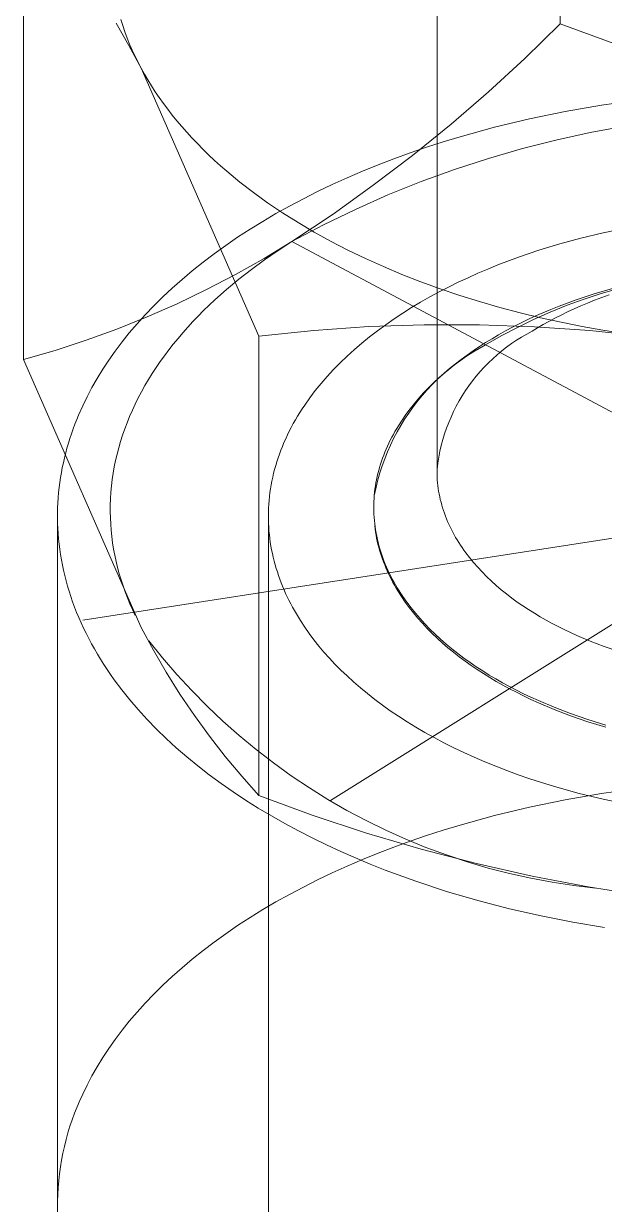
# Model space of a CAD drawing. Header units: millimetres. Extents: x -263 to 4879, y -277 to 2995.
# Drawn here: x 4061.26 to 4066.17, y 1904.08 to 1914.07 of the extents above; entities that cross this region are included whole.
import ezdxf

# ---------------------------------------------------------------- set-up
doc = ezdxf.new("R2010")
doc.units = ezdxf.units.MM
doc.layers.add('ZANO_R', color=7, linetype='Continuous', lineweight=0)

msp = doc.modelspace()

# ---------------------------------------------------------------- linework, layer by layer
at = {"layer": 'ZANO_R'}
for p, q in [((4065.7999, 1917.9594), (4065.7999, 1914.071)), ((4064.7567, 1910.2819), (4064.7567, 1917.6077)), ((4061.2586, 1911.2308), (4061.2586, 1915.1193)), ((4062.0968, 1914.0565), (4062.0798, 1914.1094)), ((4062.0408, 1914.0764), (4062.1503, 1913.8883)), ((4062.1151, 1914.004), (4062.0968, 1914.0565)), ((4062.1349, 1913.9518), (4062.1151, 1914.004)), ((4065.7999, 1914.071), (4065.5002, 1913.7789)), ((4065.7999, 1914.071), (4066.2533, 1913.9044)), ((4062.1559, 1913.8999), (4062.1349, 1913.9518)), ((4062.1503, 1913.8883), (4062.2534, 1913.6967)), ((4062.1784, 1913.8485), (4062.1559, 1913.8999)), ((4062.2021, 1913.7975), (4062.1784, 1913.8485)), ((4062.2271, 1913.7469), (4062.2021, 1913.7975)), ((4062.2534, 1913.6967), (4062.2271, 1913.7469)), ((4062.2811, 1913.6468), (4062.2534, 1913.6967)), ((4062.2534, 1913.6967), (4063.2482, 1911.4285)), ((4065.5002, 1913.7789), (4065.1918, 1913.4959)), ((4062.3102, 1913.5969), (4062.2811, 1913.6468)), ((4062.3408, 1913.5471), (4062.3102, 1913.5969)), ((4062.3729, 1913.4974), (4062.3408, 1913.5471)), ((4062.4065, 1913.4479), (4062.3729, 1913.4974)), ((4065.1918, 1913.4959), (4064.875, 1913.2224)), ((4062.4416, 1913.3984), (4062.4065, 1913.4479)), ((4062.4781, 1913.3491), (4062.4416, 1913.3984)), ((4066.4549, 1913.4267), (4066.1473, 1913.3831)), ((4062.5162, 1913.3), (4062.4781, 1913.3491)), ((4062.5557, 1913.2511), (4062.5162, 1913.3)), ((4065.8418, 1913.3301), (4065.5399, 1913.2679)), ((4066.1473, 1913.3831), (4065.8418, 1913.3301)), ((4062.5967, 1913.2024), (4062.5557, 1913.2511)), ((4062.6393, 1913.154), (4062.5967, 1913.2024)), ((4064.875, 1913.2224), (4064.55, 1912.9587)), ((4065.2427, 1913.1965), (4064.9515, 1913.1161)), ((4065.5399, 1913.2679), (4065.2427, 1913.1965)), ((4066.0673, 1913.1539), (4066.3639, 1913.2072)), ((4062.6833, 1913.1058), (4062.6393, 1913.154)), ((4062.7287, 1913.058), (4062.6833, 1913.1058)), ((4064.9515, 1913.1161), (4064.8085, 1913.0727)), ((4065.4804, 1913.0168), (4065.7727, 1913.0904)), ((4065.7727, 1913.0904), (4066.0673, 1913.1539)), ((4062.7757, 1913.0104), (4062.7287, 1913.058)), ((4062.8241, 1912.9632), (4062.7757, 1913.0104)), ((4064.6675, 1913.027), (4064.5286, 1912.9793)), ((4064.8085, 1913.0727), (4064.6675, 1913.027)), ((4065.1909, 1912.9333), (4065.4804, 1913.0168)), ((4062.874, 1912.9163), (4062.8241, 1912.9632)), ((4062.9253, 1912.8698), (4062.874, 1912.9163)), ((4064.55, 1912.9587), (4064.2172, 1912.7049)), ((4064.3919, 1912.9296), (4064.2576, 1912.8779)), ((4064.5286, 1912.9793), (4064.3919, 1912.9296)), ((4064.9044, 1912.8398), (4065.1909, 1912.9333)), ((4062.978, 1912.8237), (4062.9253, 1912.8698)), ((4063.0877, 1912.7328), (4062.978, 1912.8237)), ((4064.1257, 1912.8242), (4063.9965, 1912.7687)), ((4064.2576, 1912.8779), (4064.1257, 1912.8242)), ((4064.6213, 1912.7365), (4064.9044, 1912.8398)), ((4063.2029, 1912.6437), (4063.0877, 1912.7328)), ((4063.87, 1912.7113), (4063.7464, 1912.6522)), ((4063.9965, 1912.7687), (4063.87, 1912.7113)), ((4064.2172, 1912.7049), (4063.8768, 1912.4613)), ((4064.3419, 1912.6236), (4064.6213, 1912.7365)), ((4063.3236, 1912.5567), (4063.2029, 1912.6437)), ((4063.6257, 1912.5914), (4063.5081, 1912.5291)), ((4063.7464, 1912.6522), (4063.6257, 1912.5914)), ((4064.0665, 1912.5011), (4064.3419, 1912.6236)), ((4063.4495, 1912.4718), (4063.3236, 1912.5567)), ((4063.5081, 1912.5291), (4063.3936, 1912.4652)), ((4063.7956, 1912.3692), (4064.0665, 1912.5011)), ((4063.2823, 1912.3999), (4063.1743, 1912.3332)), ((4063.3936, 1912.4652), (4063.2823, 1912.3999)), ((4063.5804, 1912.3893), (4063.4495, 1912.4718)), ((4063.8768, 1912.4613), (4063.5293, 1912.2281)), ((4063.7162, 1912.3093), (4063.5804, 1912.3893)), ((4063.8567, 1907.4978), (4071.7224, 1912.4171)), ((4063.1743, 1912.3332), (4063.0697, 1912.2652)), ((4063.5293, 1912.2281), (4063.7956, 1912.3692)), ((4063.8567, 1912.2319), (4063.7162, 1912.3093)), ((4065.975, 1912.2573), (4066.1617, 1912.3024)), ((4066.1617, 1912.3024), (4066.3549, 1912.3432)), ((4062.9685, 1912.196), (4062.8708, 1912.1257)), ((4063.0697, 1912.2652), (4062.9685, 1912.196)), ((4063.5293, 1912.2281), (4063.2928, 1912.0848)), ((4063.4117, 1912.1523), (4063.5293, 1912.2281)), ((4072.0498, 1907.6868), (4063.5293, 1912.2281)), ((4064.0015, 1912.1572), (4063.8567, 1912.2319)), ((4065.6193, 1912.1546), (4065.7951, 1912.2082)), ((4065.7951, 1912.2082), (4065.975, 1912.2573)), ((4062.8708, 1912.1257), (4062.7766, 1912.0543)), ((4063.2928, 1912.0848), (4063.0517, 1911.9493)), ((4063.2974, 1912.0739), (4063.4117, 1912.1523)), ((4064.1505, 1912.0854), (4064.0015, 1912.1572)), ((4064.3035, 1912.0167), (4064.1505, 1912.0854)), ((4065.2723, 1912.0307), (4065.4448, 1912.0955)), ((4065.4448, 1912.0955), (4065.6193, 1912.1546)), ((4062.7766, 1912.0543), (4062.686, 1911.982)), ((4063.0792, 1911.9093), (4063.1864, 1911.9929)), ((4063.1864, 1911.9929), (4063.2974, 1912.0739)), ((4064.46, 1911.951), (4064.3035, 1912.0167)), ((4065.1025, 1911.9603), (4065.187, 1911.9962)), ((4065.187, 1911.9962), (4065.2723, 1912.0307)), ((4062.5989, 1911.9088), (4062.5155, 1911.8349)), ((4062.686, 1911.982), (4062.5989, 1911.9088)), ((4063.0517, 1911.9493), (4062.8063, 1911.8218)), ((4062.9758, 1911.8234), (4063.0792, 1911.9093)), ((4064.6199, 1911.8885), (4064.46, 1911.951)), ((4064.7829, 1911.8293), (4064.6199, 1911.8885)), ((4064.9363, 1911.8842), (4065.019, 1911.9229)), ((4065.019, 1911.9229), (4065.1025, 1911.9603)), ((4062.5155, 1911.8349), (4062.4358, 1911.7602)), ((4062.8063, 1911.8218), (4062.5569, 1911.7024)), ((4062.8766, 1911.7351), (4062.9758, 1911.8234)), ((4064.6954, 1911.7596), (4064.7745, 1911.8025)), ((4064.7745, 1911.8025), (4064.8548, 1911.844)), ((4064.9486, 1911.7734), (4064.7829, 1911.8293)), ((4064.8548, 1911.844), (4064.9363, 1911.8842)), ((4066.086, 1911.786), (4065.935, 1911.7358)), ((4066.1469, 1911.7887), (4066.001, 1911.7414)), ((4066.2428, 1911.8323), (4066.086, 1911.786)), ((4066.2943, 1911.831), (4066.1469, 1911.7887)), ((4062.3596, 1911.6849), (4062.2871, 1911.6091)), ((4062.5569, 1911.7024), (4062.3037, 1911.5912)), ((4062.4358, 1911.7602), (4062.3596, 1911.6849)), ((4062.7817, 1911.6446), (4062.8286, 1911.6901)), ((4062.8286, 1911.6901), (4062.8766, 1911.7351)), ((4064.5414, 1911.6696), (4064.6177, 1911.7153)), ((4064.6177, 1911.7153), (4064.6954, 1911.7596)), ((4065.1168, 1911.7209), (4064.9486, 1911.7734)), ((4065.2871, 1911.6719), (4065.1168, 1911.7209)), ((4065.8569, 1911.689), (4065.7146, 1911.6318)), ((4065.935, 1911.7358), (4065.7902, 1911.6822)), ((4066.001, 1911.7414), (4065.8569, 1911.689)), ((4066.0307, 1911.7084), (4065.9726, 1911.6839)), ((4066.0901, 1911.7322), (4066.0307, 1911.7084)), ((4066.2132, 1911.7778), (4066.0901, 1911.7322)), ((4062.3037, 1911.5912), (4062.047, 1911.4883)), ((4062.2871, 1911.6091), (4062.2183, 1911.5328)), ((4062.6914, 1911.5519), (4062.736, 1911.5985)), ((4062.736, 1911.5985), (4062.7817, 1911.6446)), ((4064.3938, 1911.5744), (4064.4668, 1911.6227)), ((4064.4668, 1911.6227), (4064.5414, 1911.6696)), ((4065.4592, 1911.6263), (4065.2871, 1911.6719)), ((4065.6329, 1911.5842), (4065.4592, 1911.6263)), ((4065.5854, 1911.5959), (4065.5205, 1911.5657)), ((4065.7146, 1911.6318), (4065.5744, 1911.5696)), ((4065.652, 1911.6254), (4065.5854, 1911.5959)), ((4065.7203, 1911.6541), (4065.652, 1911.6254)), ((4065.7902, 1911.6822), (4065.7203, 1911.6541)), ((4065.8072, 1911.6071), (4065.755, 1911.5805)), ((4065.8609, 1911.6333), (4065.8072, 1911.6071)), ((4065.916, 1911.6589), (4065.8609, 1911.6333)), ((4065.9726, 1911.6839), (4065.916, 1911.6589)), ((4062.047, 1911.4883), (4061.7871, 1911.3939)), ((4062.2183, 1911.5328), (4062.153, 1911.4561)), ((4062.6059, 1911.4572), (4062.6481, 1911.5048)), ((4062.6481, 1911.5048), (4062.6914, 1911.5519)), ((4063.7134, 1911.477), (4064.1799, 1911.5092)), ((4064.1799, 1911.5092), (4064.6472, 1911.5252)), ((4064.2531, 1911.4741), (4064.3225, 1911.5249)), ((4064.3225, 1911.5249), (4064.3938, 1911.5744)), ((4064.6472, 1911.5252), (4065.1149, 1911.5248)), ((4065.1149, 1911.5248), (4065.5822, 1911.5082)), ((4065.4365, 1911.5027), (4065.3009, 1911.431)), ((4065.3959, 1911.5036), (4065.3363, 1911.4717)), ((4065.4573, 1911.535), (4065.3959, 1911.5036)), ((4065.5744, 1911.5696), (4065.4365, 1911.5027)), ((4065.5205, 1911.5657), (4065.4573, 1911.535)), ((4065.6073, 1911.4979), (4065.5611, 1911.4697)), ((4065.5822, 1911.5082), (4066.0487, 1911.4752)), ((4065.655, 1911.5258), (4065.6073, 1911.4979)), ((4065.8078, 1911.5456), (4065.6329, 1911.5842)), ((4065.7042, 1911.5534), (4065.655, 1911.5258)), ((4065.755, 1911.5805), (4065.7042, 1911.5534)), ((4065.9836, 1911.5105), (4065.8078, 1911.5456)), ((4066.1601, 1911.4789), (4065.9836, 1911.5105)), ((4061.7871, 1911.3939), (4061.5242, 1911.308)), ((4062.153, 1911.4561), (4062.0914, 1911.3791)), ((4062.5254, 1911.3605), (4062.565, 1911.4091)), ((4062.565, 1911.4091), (4062.6059, 1911.4572)), ((4063.2482, 1911.4285), (4063.7134, 1911.477)), ((4063.2482, 1911.4285), (4063.2482, 1907.5401)), ((4064.1203, 1911.3689), (4064.1857, 1911.4221)), ((4064.1857, 1911.4221), (4064.2531, 1911.4741)), ((4065.3009, 1911.431), (4065.1678, 1911.3548)), ((4065.2222, 1911.4065), (4065.1678, 1911.3733)), ((4065.2783, 1911.4394), (4065.2222, 1911.4065)), ((4065.3363, 1911.4717), (4065.2783, 1911.4394)), ((4065.4288, 1911.3933), (4065.3866, 1911.3649)), ((4065.4721, 1911.4203), (4065.4288, 1911.3933)), ((4065.5162, 1911.4457), (4065.4721, 1911.4203)), ((4065.5611, 1911.4697), (4065.5162, 1911.4457)), ((4066.0487, 1911.4752), (4066.5137, 1911.4261)), ((4066.3369, 1911.4508), (4066.1601, 1911.4789)), ((4061.5242, 1911.308), (4061.2586, 1911.2308)), ((4062.0333, 1911.302), (4061.9788, 1911.2246)), ((4062.0914, 1911.3791), (4062.0333, 1911.302)), ((4062.45, 1911.2622), (4062.4871, 1911.3116)), ((4062.4871, 1911.3116), (4062.5254, 1911.3605)), ((4063.996, 1911.2592), (4064.0571, 1911.3146)), ((4064.0571, 1911.3146), (4064.1203, 1911.3689)), ((4065.0589, 1911.2926), (4065.0062, 1911.2587)), ((4065.0626, 1911.3044), (4065.0113, 1911.2685)), ((4065.1129, 1911.3246), (4065.0589, 1911.2926)), ((4065.1148, 1911.3393), (4065.0626, 1911.3044)), ((4065.1678, 1911.3548), (4065.1129, 1911.3246)), ((4065.1678, 1911.3733), (4065.1148, 1911.3393)), ((4065.3051, 1911.3038), (4065.2659, 1911.2713)), ((4065.3453, 1911.3351), (4065.3051, 1911.3038)), ((4065.3866, 1911.3649), (4065.3453, 1911.3351)), ((4062.2534, 1908.9627), (4061.2586, 1911.2308)), ((4061.9788, 1911.2246), (4061.9279, 1911.1472)), ((4062.38, 1911.1621), (4062.4143, 1911.2123)), ((4062.4143, 1911.2123), (4062.45, 1911.2622)), ((4063.8809, 1911.1452), (4063.9373, 1911.2027)), ((4063.9373, 1911.2027), (4063.996, 1911.2592)), ((4064.9043, 1911.1856), (4064.8553, 1911.1464)), ((4064.9118, 1911.1938), (4064.8637, 1911.1549)), ((4064.9546, 1911.223), (4064.9043, 1911.1856)), ((4064.961, 1911.2316), (4064.9118, 1911.1938)), ((4065.0062, 1911.2587), (4064.9546, 1911.223)), ((4065.0113, 1911.2685), (4064.961, 1911.2316)), ((4065.1911, 1911.2022), (4065.1555, 1911.1658)), ((4065.2279, 1911.2374), (4065.1911, 1911.2022)), ((4065.2659, 1911.2713), (4065.2279, 1911.2374)), ((4061.9279, 1911.1472), (4061.8804, 1911.0698)), ((4062.3154, 1911.0606), (4062.347, 1911.1115)), ((4062.347, 1911.1115), (4062.38, 1911.1621)), ((4063.7756, 1911.0275), (4063.827, 1911.0868)), ((4063.827, 1911.0868), (4063.8809, 1911.1452)), ((4064.8076, 1911.1056), (4064.7615, 1911.0631)), ((4064.8168, 1911.1152), (4064.7712, 1911.0745)), ((4064.8553, 1911.1464), (4064.8076, 1911.1056)), ((4064.8637, 1911.1549), (4064.8168, 1911.1152)), ((4065.0882, 1911.0894), (4065.0565, 1911.0495)), ((4065.1212, 1911.1282), (4065.0882, 1911.0894)), ((4065.1555, 1911.1658), (4065.1212, 1911.1282)), ((4061.8363, 1910.9924), (4061.7956, 1910.9151)), ((4061.8804, 1911.0698), (4061.8363, 1910.9924)), ((4062.2564, 1910.9577), (4062.2852, 1911.0093)), ((4062.2852, 1911.0093), (4062.3154, 1911.0606)), ((4063.7268, 1910.9674), (4063.7756, 1911.0275)), ((4064.6842, 1910.9904), (4064.6429, 1910.9471)), ((4064.7168, 1911.0191), (4064.6736, 1910.9736)), ((4064.727, 1911.0329), (4064.6842, 1910.9904)), ((4064.7615, 1911.0631), (4064.7168, 1911.0191)), ((4064.7712, 1911.0745), (4064.727, 1911.0329)), ((4065.0262, 1911.0086), (4064.9973, 1910.9667)), ((4065.0565, 1911.0495), (4065.0262, 1911.0086)), ((4061.7956, 1910.9151), (4061.7583, 1910.8381)), ((4061.7583, 1909.0244), (4073.8208, 1910.8905)), ((4062.2032, 1910.8537), (4062.2291, 1910.9059)), ((4062.2291, 1910.9059), (4062.2564, 1910.9577)), ((4063.6371, 1910.8447), (4063.6806, 1910.9064)), ((4063.6806, 1910.9064), (4063.7268, 1910.9674)), ((4064.6031, 1910.9028), (4064.565, 1910.8578)), ((4064.6321, 1910.9266), (4064.5921, 1910.8783)), ((4064.6429, 1910.9471), (4064.6031, 1910.9028)), ((4064.6736, 1910.9736), (4064.6321, 1910.9266)), ((4064.9698, 1910.9238), (4064.9439, 1910.88)), ((4064.9973, 1910.9667), (4064.9698, 1910.9238)), ((4061.7583, 1910.8381), (4061.7239, 1910.7606)), ((4062.1558, 1910.7486), (4062.1787, 1910.8013)), ((4062.1787, 1910.8013), (4062.2032, 1910.8537)), ((4063.5964, 1910.7824), (4063.6164, 1910.8136)), ((4063.6164, 1910.8136), (4063.6371, 1910.8447)), ((4064.5285, 1910.812), (4064.4939, 1910.7653)), ((4064.5539, 1910.8285), (4064.5174, 1910.7775)), ((4064.565, 1910.8578), (4064.5285, 1910.812)), ((4064.5921, 1910.8783), (4064.5539, 1910.8285)), ((4064.8965, 1910.7898), (4064.8751, 1910.7436)), ((4064.9194, 1910.8353), (4064.8965, 1910.7898)), ((4064.9439, 1910.88), (4064.9194, 1910.8353)), ((4061.7077, 1910.7214), (4061.6922, 1910.6819)), ((4061.7239, 1910.7606), (4061.7077, 1910.7214)), ((4062.1143, 1910.6427), (4062.1343, 1910.6957)), ((4062.1343, 1910.6957), (4062.1558, 1910.7486)), ((4063.5234, 1910.6559), (4063.5406, 1910.6877)), ((4063.5406, 1910.6877), (4063.5585, 1910.7194)), ((4063.5585, 1910.7194), (4063.5771, 1910.751)), ((4063.5771, 1910.751), (4063.5964, 1910.7824)), ((4064.461, 1910.718), (4064.4301, 1910.67)), ((4064.4827, 1910.7253), (4064.4499, 1910.6719)), ((4064.4939, 1910.7653), (4064.461, 1910.718)), ((4064.5174, 1910.7775), (4064.4827, 1910.7253)), ((4064.8554, 1910.6967), (4064.8372, 1910.6491)), ((4064.8751, 1910.7436), (4064.8554, 1910.6967)), ((4061.6634, 1910.6022), (4061.65, 1910.5619)), ((4061.6774, 1910.6422), (4061.6634, 1910.6022)), ((4061.6922, 1910.6819), (4061.6774, 1910.6422)), ((4062.0788, 1910.5361), (4062.0958, 1910.5894)), ((4062.0958, 1910.5894), (4062.1143, 1910.6427)), ((4063.4761, 1910.5598), (4063.4911, 1910.5919)), ((4063.4911, 1910.5919), (4063.5069, 1910.624)), ((4063.5069, 1910.624), (4063.5234, 1910.6559)), ((4064.3873, 1910.5966), (4064.3741, 1910.5719)), ((4064.4011, 1910.6212), (4064.3873, 1910.5966)), ((4064.4188, 1910.6174), (4064.3897, 1910.5618)), ((4064.4153, 1910.6457), (4064.4011, 1910.6212)), ((4064.4301, 1910.67), (4064.4153, 1910.6457)), ((4064.4499, 1910.6719), (4064.4188, 1910.6174)), ((4064.8207, 1910.6009), (4064.8059, 1910.5522)), ((4064.8372, 1910.6491), (4064.8207, 1910.6009)), ((4061.6375, 1910.5214), (4061.6256, 1910.4806)), ((4061.65, 1910.5619), (4061.6375, 1910.5214)), ((4062.0633, 1910.4825), (4062.0788, 1910.5361)), ((4063.4354, 1910.4628), (4063.4482, 1910.4952)), ((4063.4482, 1910.4952), (4063.4618, 1910.5275)), ((4063.4618, 1910.5275), (4063.4761, 1910.5598)), ((4064.3374, 1910.4968), (4064.3263, 1910.4715)), ((4064.3625, 1910.5053), (4064.3373, 1910.4479)), ((4064.3491, 1910.522), (4064.3374, 1910.4968)), ((4064.3613, 1910.547), (4064.3491, 1910.522)), ((4064.3741, 1910.5719), (4064.3613, 1910.547)), ((4064.3897, 1910.5618), (4064.3625, 1910.5053)), ((4064.7927, 1910.503), (4064.7812, 1910.4534)), ((4064.8059, 1910.5522), (4064.7927, 1910.503)), ((4061.6043, 1910.3984), (4061.5948, 1910.3569)), ((4061.6145, 1910.4396), (4061.6043, 1910.3984)), ((4061.6256, 1910.4806), (4061.6145, 1910.4396)), ((4062.0368, 1910.3752), (4062.0493, 1910.4289)), ((4062.0493, 1910.4289), (4062.0633, 1910.4825)), ((4063.4013, 1910.3652), (4063.4119, 1910.3978)), ((4063.4119, 1910.3978), (4063.4233, 1910.4303)), ((4063.4233, 1910.4303), (4063.4354, 1910.4628)), ((4064.2961, 1910.3948), (4064.2871, 1910.3691)), ((4064.3141, 1910.3896), (4064.2929, 1910.3306)), ((4064.3056, 1910.4205), (4064.2961, 1910.3948)), ((4064.3157, 1910.4461), (4064.3056, 1910.4205)), ((4064.3373, 1910.4479), (4064.3141, 1910.3896)), ((4064.3263, 1910.4715), (4064.3157, 1910.4461)), ((4064.7714, 1910.4034), (4064.7633, 1910.3532)), ((4064.7812, 1910.4534), (4064.7714, 1910.4034)), ((4061.5861, 1910.3152), (4061.5782, 1910.2733)), ((4061.5948, 1910.3569), (4061.5861, 1910.3152)), ((4062.0164, 1910.2676), (4062.0259, 1910.3214)), ((4062.0259, 1910.3214), (4062.0368, 1910.3752)), ((4063.3738, 1910.2671), (4063.3822, 1910.2998)), ((4063.3822, 1910.2998), (4063.3914, 1910.3325)), ((4063.3914, 1910.3325), (4063.4013, 1910.3652)), ((4064.2635, 1910.2912), (4064.2568, 1910.265)), ((4064.2708, 1910.3172), (4064.2635, 1910.2912)), ((4064.2787, 1910.3432), (4064.2708, 1910.3172)), ((4064.2929, 1910.3306), (4064.2737, 1910.2709)), ((4064.2871, 1910.3691), (4064.2787, 1910.3432)), ((4064.7633, 1910.3532), (4064.7569, 1910.3026)), ((4061.5649, 1910.1889), (4061.5595, 1910.1463)), ((4061.5711, 1910.2312), (4061.5649, 1910.1889)), ((4061.5782, 1910.2733), (4061.5711, 1910.2312)), ((4062.0021, 1910.1598), (4062.0085, 1910.2137)), ((4062.0085, 1910.2137), (4062.0164, 1910.2676)), ((4063.353, 1910.1688), (4063.3592, 1910.2016)), ((4063.3592, 1910.2016), (4063.3661, 1910.2344)), ((4063.3661, 1910.2344), (4063.3738, 1910.2671)), ((4064.2401, 1910.1861), (4064.2357, 1910.1597)), ((4064.2451, 1910.2125), (4064.2401, 1910.1861)), ((4064.2566, 1910.2105), (4064.2416, 1910.1496)), ((4064.2507, 1910.2388), (4064.2451, 1910.2125)), ((4064.2568, 1910.265), (4064.2507, 1910.2388)), ((4064.2737, 1910.2709), (4064.2566, 1910.2105)), ((4064.7567, 1910.2819), (4064.757, 1910.2582)), ((4064.757, 1910.2582), (4064.7578, 1910.2344)), ((4064.7578, 1910.2344), (4064.7592, 1910.2107)), ((4064.7592, 1910.2107), (4064.7612, 1910.187)), ((4064.7612, 1910.187), (4064.7637, 1910.1633)), ((4061.555, 1910.1036), (4061.5513, 1910.0608)), ((4061.5595, 1910.1463), (4061.555, 1910.1036)), ((4061.9938, 1910.0522), (4061.9972, 1910.106)), ((4061.9972, 1910.106), (4062.0021, 1910.1598)), ((4063.3387, 1910.0706), (4063.3428, 1910.1033)), ((4063.3428, 1910.1033), (4063.3475, 1910.1361)), ((4063.3475, 1910.1361), (4063.353, 1910.1688)), ((4064.2287, 1910.1067), (4064.2261, 1910.0802)), ((4064.2416, 1910.1496), (4064.2287, 1910.0882)), ((4064.2319, 1910.1332), (4064.2287, 1910.1067)), ((4064.2357, 1910.1597), (4064.2319, 1910.1332)), ((4064.7637, 1910.1633), (4064.7668, 1910.1396)), ((4064.7668, 1910.1396), (4064.7704, 1910.1159)), ((4064.7704, 1910.1159), (4064.7746, 1910.0923)), ((4064.7746, 1910.0923), (4064.7793, 1910.0687)), ((4061.5486, 1910.0177), (4061.5467, 1909.9745)), ((4061.5513, 1910.0608), (4061.5486, 1910.0177)), ((4061.9915, 1909.9448), (4061.9919, 1909.9984)), ((4061.9919, 1909.9984), (4061.9938, 1910.0522)), ((4063.331, 1909.9726), (4063.3329, 1910.0052)), ((4063.3329, 1910.0052), (4063.3355, 1910.0379)), ((4063.3355, 1910.0379), (4063.3387, 1910.0706)), ((4064.2218, 1910.0003), (4064.2215, 1909.9737)), ((4064.2226, 1910.027), (4064.2218, 1910.0003)), ((4064.2241, 1910.0536), (4064.2226, 1910.027)), ((4064.2261, 1910.0802), (4064.2241, 1910.0536)), ((4064.7793, 1910.0687), (4064.7846, 1910.0452)), ((4064.7846, 1910.0452), (4064.7904, 1910.0218)), ((4064.7904, 1910.0218), (4064.7968, 1909.9984)), ((4064.7968, 1909.9984), (4064.8037, 1909.9751)), ((4061.5457, 1909.9311), (4061.5456, 1909.8876)), ((4061.5456, 1909.8876), (4061.5464, 1909.8439)), ((4061.5467, 1909.9745), (4061.5457, 1909.9311)), ((4061.9926, 1909.8912), (4061.9915, 1909.9448)), ((4061.9952, 1909.8378), (4061.9926, 1909.8912)), ((4063.3295, 1909.9075), (4063.3299, 1909.9401)), ((4063.3298, 1909.8751), (4063.3295, 1909.9075)), ((4063.3299, 1909.9401), (4063.331, 1909.9726)), ((4064.2215, 1909.9737), (4064.2219, 1909.947)), ((4064.2219, 1909.947), (4064.2228, 1909.9204)), ((4064.2228, 1909.9204), (4064.2244, 1909.8937)), ((4064.2244, 1909.8937), (4064.2265, 1909.8671)), ((4064.8037, 1909.9751), (4064.8111, 1909.9518)), ((4064.8111, 1909.9518), (4064.8191, 1909.9287)), ((4064.8191, 1909.9287), (4064.8276, 1909.9056)), ((4064.8276, 1909.9056), (4064.8366, 1909.8826)), ((4061.5455, 1904.0785), (4061.5455, 1909.8439)), ((4061.5464, 1909.8439), (4061.5481, 1909.8001)), ((4061.5481, 1909.8001), (4061.5508, 1909.7562)), ((4061.9993, 1909.7845), (4061.9952, 1909.8378)), ((4063.3295, 1822.5068), (4063.3295, 1909.8751)), ((4063.3308, 1909.8427), (4063.3298, 1909.8751)), ((4063.3325, 1909.8104), (4063.3308, 1909.8427)), ((4063.3349, 1909.7782), (4063.3325, 1909.8104)), ((4064.2265, 1909.8671), (4064.2292, 1909.8405)), ((4064.2292, 1909.8405), (4064.2326, 1909.8139)), ((4064.2292, 1909.822), (4064.2325, 1909.7962)), ((4064.2325, 1909.7962), (4064.2362, 1909.7705)), ((4064.2326, 1909.8139), (4064.2365, 1909.7873)), ((4064.2365, 1909.7873), (4064.241, 1909.7608)), ((4064.8366, 1909.8826), (4064.8462, 1909.8597)), ((4064.8462, 1909.8597), (4064.8563, 1909.837)), ((4064.8563, 1909.837), (4064.8669, 1909.8143)), ((4064.8669, 1909.8143), (4064.878, 1909.7918)), ((4064.878, 1909.7918), (4064.8896, 1909.7694)), ((4061.5508, 1909.7562), (4061.5544, 1909.7122)), ((4061.5544, 1909.7122), (4061.559, 1909.6681)), ((4062.0048, 1909.7313), (4061.9993, 1909.7845)), ((4062.0117, 1909.6783), (4062.0048, 1909.7313)), ((4063.338, 1909.7461), (4063.3349, 1909.7782)), ((4063.3418, 1909.7141), (4063.338, 1909.7461)), ((4063.3462, 1909.6822), (4063.3418, 1909.7141)), ((4064.2362, 1909.7705), (4064.2406, 1909.7448)), ((4064.2406, 1909.7448), (4064.2455, 1909.7191)), ((4064.241, 1909.7608), (4064.2461, 1909.7343)), ((4064.2455, 1909.7191), (4064.2509, 1909.6935)), ((4064.2461, 1909.7343), (4064.2518, 1909.7079)), ((4064.2509, 1909.6935), (4064.2569, 1909.668)), ((4064.2518, 1909.7079), (4064.2581, 1909.6816)), ((4064.8896, 1909.7694), (4064.9017, 1909.7471)), ((4064.9017, 1909.7471), (4064.9142, 1909.725)), ((4064.9142, 1909.725), (4064.9273, 1909.703)), ((4064.9273, 1909.703), (4064.9409, 1909.6811)), ((4061.559, 1909.6681), (4061.5645, 1909.6239)), ((4061.5645, 1909.6239), (4061.571, 1909.5796)), ((4062.0201, 1909.6256), (4062.0117, 1909.6783)), ((4062.0299, 1909.573), (4062.0201, 1909.6256)), ((4063.3514, 1909.6504), (4063.3462, 1909.6822)), ((4063.3572, 1909.6188), (4063.3514, 1909.6504)), ((4063.3636, 1909.5872), (4063.3572, 1909.6188)), ((4063.3707, 1909.5559), (4063.3636, 1909.5872)), ((4064.2569, 1909.668), (4064.2635, 1909.6425)), ((4064.2581, 1909.6816), (4064.265, 1909.6553)), ((4064.2635, 1909.6425), (4064.2705, 1909.6171)), ((4064.265, 1909.6553), (4064.2725, 1909.6291)), ((4064.2705, 1909.6171), (4064.2782, 1909.5918)), ((4064.2725, 1909.6291), (4064.2805, 1909.6029)), ((4064.2782, 1909.5918), (4064.2864, 1909.5665)), ((4064.2805, 1909.6029), (4064.2891, 1909.5769)), ((4064.9409, 1909.6811), (4064.9549, 1909.6594)), ((4064.9549, 1909.6594), (4064.9694, 1909.6378)), ((4064.9694, 1909.6378), (4064.9843, 1909.6165)), ((4064.9843, 1909.6165), (4064.9997, 1909.5952)), ((4064.9997, 1909.5952), (4065.0318, 1909.5533)), ((4061.571, 1909.5796), (4061.5784, 1909.5352)), ((4061.5784, 1909.5352), (4061.5869, 1909.4908)), ((4061.5869, 1909.4908), (4061.5963, 1909.4463)), ((4062.0411, 1909.5207), (4062.0299, 1909.573)), ((4062.0536, 1909.4687), (4062.0411, 1909.5207)), ((4063.3785, 1909.5246), (4063.3707, 1909.5559)), ((4063.3868, 1909.4935), (4063.3785, 1909.5246)), ((4063.3959, 1909.4626), (4063.3868, 1909.4935)), ((4064.2864, 1909.5665), (4064.2951, 1909.5413)), ((4064.2891, 1909.5769), (4064.2983, 1909.5509)), ((4064.2951, 1909.5413), (4064.3043, 1909.5163)), ((4064.2983, 1909.5509), (4064.308, 1909.5251)), ((4064.3043, 1909.5163), (4064.3141, 1909.4913)), ((4064.308, 1909.5251), (4064.3183, 1909.4993)), ((4064.3141, 1909.4913), (4064.3244, 1909.4664)), ((4064.3183, 1909.4993), (4064.3292, 1909.4737)), ((4065.0318, 1909.5533), (4065.0656, 1909.5121)), ((4065.0656, 1909.5121), (4065.1011, 1909.4716)), ((4061.5963, 1909.4463), (4061.6066, 1909.4018)), ((4061.6066, 1909.4018), (4061.618, 1909.3573)), ((4062.0676, 1909.4169), (4062.0536, 1909.4687)), ((4062.0829, 1909.3654), (4062.0676, 1909.4169)), ((4063.4055, 1909.4318), (4063.3959, 1909.4626)), ((4063.4157, 1909.4011), (4063.4055, 1909.4318)), ((4063.4266, 1909.3707), (4063.4157, 1909.4011)), ((4064.3244, 1909.4664), (4064.3352, 1909.4416)), ((4064.3292, 1909.4737), (4064.3406, 1909.4481)), ((4064.3352, 1909.4416), (4064.3465, 1909.4169)), ((4064.3406, 1909.4481), (4064.3526, 1909.4227)), ((4064.3465, 1909.4169), (4064.3584, 1909.3924)), ((4064.3526, 1909.4227), (4064.3651, 1909.3975)), ((4064.3584, 1909.3924), (4064.3707, 1909.3679)), ((4064.3651, 1909.3975), (4064.3781, 1909.3723)), ((4065.1011, 1909.4716), (4065.1381, 1909.4319)), ((4065.1381, 1909.4319), (4065.1767, 1909.3929)), ((4065.1767, 1909.3929), (4065.2167, 1909.3549)), ((4061.618, 1909.3573), (4061.6304, 1909.3127)), ((4061.6304, 1909.3127), (4061.6437, 1909.2681)), ((4062.0996, 1909.3142), (4062.0829, 1909.3654)), ((4062.1175, 1909.2633), (4062.0996, 1909.3142)), ((4063.438, 1909.3404), (4063.4266, 1909.3707)), ((4063.4501, 1909.3103), (4063.438, 1909.3404)), ((4063.4627, 1909.2804), (4063.4501, 1909.3103)), ((4064.3707, 1909.3679), (4064.3836, 1909.3436)), ((4064.3781, 1909.3723), (4064.3917, 1909.3473)), ((4064.3836, 1909.3436), (4064.3969, 1909.3195)), ((4064.3917, 1909.3473), (4064.4058, 1909.3225)), ((4064.3969, 1909.3195), (4064.4108, 1909.2954)), ((4064.4058, 1909.3225), (4064.4204, 1909.2977)), ((4064.4108, 1909.2954), (4064.4251, 1909.2716)), ((4064.4204, 1909.2977), (4064.4356, 1909.2732)), ((4065.2167, 1909.3549), (4065.2581, 1909.3176)), ((4065.2581, 1909.3176), (4065.3008, 1909.2813)), ((4061.6437, 1909.2681), (4061.6581, 1909.2236)), ((4061.6581, 1909.2236), (4061.6734, 1909.179)), ((4062.1368, 1909.2128), (4062.1175, 1909.2633)), ((4062.1573, 1909.1626), (4062.1368, 1909.2128)), ((4063.4759, 1909.2507), (4063.4627, 1909.2804)), ((4063.4897, 1909.2212), (4063.4759, 1909.2507)), ((4063.504, 1909.1919), (4063.4897, 1909.2212)), ((4063.5188, 1909.1628), (4063.504, 1909.1919)), ((4064.4251, 1909.2716), (4064.4552, 1909.2242)), ((4064.4356, 1909.2732), (4064.4512, 1909.2488)), ((4064.4512, 1909.2488), (4064.4673, 1909.2246)), ((4064.4552, 1909.2242), (4064.4871, 1909.1775)), ((4064.4673, 1909.2246), (4064.5011, 1909.1766)), ((4065.3008, 1909.2813), (4065.3447, 1909.2458)), ((4065.3447, 1909.2458), (4065.3898, 1909.2112)), ((4065.3898, 1909.2112), (4065.436, 1909.1775)), ((4061.6734, 1909.179), (4061.6898, 1909.1345)), ((4061.6898, 1909.1345), (4061.7072, 1909.09)), ((4061.7072, 1909.09), (4061.7256, 1909.0456)), ((4062.1791, 1909.1128), (4062.1573, 1909.1626)), ((4062.2021, 1909.0634), (4062.1791, 1909.1128)), ((4063.5342, 1909.1339), (4063.5188, 1909.1628)), ((4063.5665, 1909.0768), (4063.5342, 1909.1339)), ((4064.4871, 1909.1775), (4064.5209, 1909.1315)), ((4064.5011, 1909.1766), (4064.5367, 1909.1294)), ((4064.5209, 1909.1315), (4064.5564, 1909.0861)), ((4064.5367, 1909.1294), (4064.5742, 1909.0829)), ((4064.5564, 1909.0861), (4064.5936, 1909.0415)), ((4065.436, 1909.1775), (4065.4833, 1909.1448)), ((4065.4833, 1909.1448), (4065.5315, 1909.113)), ((4065.5315, 1909.113), (4065.5805, 1909.0822)), ((4061.7256, 1909.0456), (4061.7449, 1909.0012)), ((4061.7449, 1909.0012), (4061.7653, 1908.9569)), ((4063.6009, 1909.0205), (4063.5665, 1909.0768)), ((4063.6372, 1908.9652), (4063.6009, 1909.0205)), ((4064.5742, 1909.0829), (4064.6135, 1909.0373)), ((4064.5936, 1909.0415), (4064.6325, 1908.9976)), ((4064.6135, 1909.0373), (4064.6545, 1908.9924)), ((4064.6325, 1908.9976), (4064.6729, 1908.9545)), ((4064.6545, 1908.9924), (4064.6971, 1908.9484)), ((4065.5805, 1909.0822), (4065.6304, 1909.0523)), ((4065.6304, 1909.0523), (4065.681, 1909.0233)), ((4065.681, 1909.0233), (4065.7323, 1908.9953)), ((4065.7323, 1908.9953), (4065.7823, 1908.9693)), ((4061.7653, 1908.9569), (4061.7868, 1908.9126)), ((4061.7868, 1908.9126), (4061.8092, 1908.8685)), ((4062.3566, 1908.771), (4062.2534, 1908.9627)), ((4063.6754, 1908.9108), (4063.6372, 1908.9652)), ((4063.7153, 1908.8574), (4063.6754, 1908.9108)), ((4064.6729, 1908.9545), (4064.7149, 1908.9122)), ((4064.6971, 1908.9484), (4064.7414, 1908.9052)), ((4064.7149, 1908.9122), (4064.7583, 1908.8708)), ((4064.7414, 1908.9052), (4064.7871, 1908.863)), ((4065.7823, 1908.9693), (4065.8337, 1908.9437)), ((4065.8337, 1908.9437), (4065.8866, 1908.9185)), ((4065.8866, 1908.9185), (4065.9409, 1908.8938)), ((4065.9409, 1908.8938), (4066.0538, 1908.8461)), ((4061.8092, 1908.8685), (4061.8326, 1908.8244)), ((4061.8326, 1908.8244), (4061.8571, 1908.7805)), ((4062.4349, 1908.7041), (4062.319, 1908.8483)), ((4063.757, 1908.805), (4063.7153, 1908.8574)), ((4063.8003, 1908.7536), (4063.757, 1908.805)), ((4064.7583, 1908.8708), (4064.8031, 1908.8302)), ((4064.7871, 1908.863), (4064.8343, 1908.8217)), ((4064.8031, 1908.8302), (4064.8493, 1908.7904)), ((4064.8343, 1908.8217), (4064.8828, 1908.7813)), ((4064.8493, 1908.7904), (4064.8967, 1908.7516)), ((4066.0538, 1908.8461), (4066.1722, 1908.8007)), ((4066.1722, 1908.8007), (4066.296, 1908.758)), ((4061.8571, 1908.7805), (4061.8825, 1908.7367)), ((4061.8825, 1908.7367), (4061.909, 1908.693)), ((4061.909, 1908.693), (4061.9364, 1908.6495)), ((4062.4661, 1908.583), (4062.3566, 1908.771)), ((4062.5556, 1908.5639), (4062.4349, 1908.7041)), ((4063.8455, 1908.7027), (4063.8003, 1908.7536)), ((4063.8931, 1908.652), (4063.8455, 1908.7027)), ((4064.8828, 1908.7813), (4064.9327, 1908.7418)), ((4064.8967, 1908.7516), (4064.9453, 1908.7136)), ((4064.9327, 1908.7418), (4064.9837, 1908.7034)), ((4064.9453, 1908.7136), (4064.9951, 1908.6766)), ((4064.9837, 1908.7034), (4065.0359, 1908.6659)), ((4061.9364, 1908.6495), (4061.9649, 1908.6062)), ((4061.9649, 1908.6062), (4061.9943, 1908.563)), ((4063.9432, 1908.6015), (4063.8931, 1908.652)), ((4063.9956, 1908.5513), (4063.9432, 1908.6015)), ((4064.9951, 1908.6766), (4065.0459, 1908.6405)), ((4065.0359, 1908.6659), (4065.0892, 1908.6295)), ((4065.0459, 1908.6405), (4065.0977, 1908.6054)), ((4065.0892, 1908.6295), (4065.1435, 1908.594)), ((4065.0977, 1908.6054), (4065.1504, 1908.5711)), ((4065.1435, 1908.594), (4065.1988, 1908.5595)), ((4061.9943, 1908.563), (4062.0247, 1908.52)), ((4062.0247, 1908.52), (4062.0885, 1908.4346)), ((4062.5818, 1908.3987), (4062.4661, 1908.583)), ((4062.681, 1908.4279), (4062.5556, 1908.5639)), ((4064.0505, 1908.5013), (4063.9956, 1908.5513)), ((4064.1078, 1908.4517), (4064.0505, 1908.5013)), ((4065.1504, 1908.5711), (4065.204, 1908.5379)), ((4065.1988, 1908.5595), (4065.2548, 1908.5261)), ((4065.204, 1908.5379), (4065.2584, 1908.5056)), ((4065.2548, 1908.5261), (4065.3117, 1908.4937)), ((4065.2584, 1908.5056), (4065.3135, 1908.4742)), ((4065.3117, 1908.4937), (4065.3693, 1908.4623)), ((4062.0885, 1908.4346), (4062.1562, 1908.3501)), ((4062.7035, 1908.2183), (4062.5818, 1908.3987)), ((4062.8108, 1908.2961), (4062.681, 1908.4279)), ((4064.1676, 1908.4025), (4064.1078, 1908.4517)), ((4064.2298, 1908.3537), (4064.1676, 1908.4025)), ((4065.3135, 1908.4742), (4065.3693, 1908.4438)), ((4065.3693, 1908.4623), (4065.4281, 1908.4317)), ((4065.3693, 1908.4438), (4065.4281, 1908.4132)), ((4065.4281, 1908.4317), (4065.4886, 1908.4015)), ((4065.4281, 1908.4132), (4065.4886, 1908.383)), ((4065.4886, 1908.4015), (4065.5508, 1908.3719)), ((4062.1562, 1908.3501), (4062.2277, 1908.2665)), ((4062.9451, 1908.1689), (4062.8108, 1908.2961)), ((4064.2944, 1908.3054), (4064.2298, 1908.3537)), ((4064.3615, 1908.2577), (4064.2944, 1908.3054)), ((4065.4886, 1908.383), (4065.5508, 1908.3534)), ((4065.5508, 1908.3719), (4065.6147, 1908.3429)), ((4065.5508, 1908.3534), (4065.6147, 1908.3244)), ((4065.6147, 1908.3429), (4065.7474, 1908.2867)), ((4065.6147, 1908.3244), (4065.7474, 1908.2682)), ((4065.7474, 1908.2867), (4065.8868, 1908.2333)), ((4062.2277, 1908.2665), (4062.303, 1908.1839)), ((4062.8312, 1908.042), (4062.7035, 1908.2183)), ((4064.4311, 1908.2107), (4064.3615, 1908.2577)), ((4064.503, 1908.1643), (4064.4311, 1908.2107)), ((4065.7474, 1908.2682), (4065.8868, 1908.2148)), ((4065.8868, 1908.2333), (4066.0324, 1908.1831)), ((4065.8868, 1908.2148), (4066.0324, 1908.1646)), ((4062.303, 1908.1839), (4062.382, 1908.1025)), ((4062.382, 1908.1025), (4062.4647, 1908.0223)), ((4063.0835, 1908.0462), (4062.9451, 1908.1689)), ((4064.5774, 1908.1186), (4064.503, 1908.1643)), ((4064.6541, 1908.0737), (4064.5774, 1908.1186)), ((4066.0324, 1908.1831), (4066.1841, 1908.1363)), ((4066.0324, 1908.1646), (4066.1841, 1908.1178)), ((4062.4647, 1908.0223), (4062.5508, 1907.9434)), ((4062.9646, 1907.8701), (4062.8312, 1908.042)), ((4063.2261, 1907.9282), (4063.0835, 1908.0462)), ((4064.7331, 1908.0297), (4064.6541, 1908.0737)), ((4064.8145, 1907.9866), (4064.7331, 1908.0297)), ((4064.8981, 1907.9445), (4064.8145, 1907.9866)), ((4062.5508, 1907.9434), (4062.6404, 1907.8659)), ((4063.3725, 1907.8152), (4063.2261, 1907.9282)), ((4064.9839, 1907.9033), (4064.8981, 1907.9445)), ((4065.0719, 1907.8633), (4064.9839, 1907.9033)), ((4062.6404, 1907.8659), (4062.7334, 1907.7897)), ((4062.7334, 1907.7897), (4062.8296, 1907.7151)), ((4063.1037, 1907.7028), (4062.9646, 1907.8701)), ((4063.5226, 1907.7071), (4063.3725, 1907.8152)), ((4065.1619, 1907.8244), (4065.0719, 1907.8633)), ((4065.2541, 1907.7866), (4065.1619, 1907.8244)), ((4065.3481, 1907.7501), (4065.2541, 1907.7866)), ((4062.8296, 1907.7151), (4062.9289, 1907.6421)), ((4063.2482, 1907.5401), (4063.1037, 1907.7028)), ((4063.6763, 1907.6042), (4063.5226, 1907.7071)), ((4065.4441, 1907.7148), (4065.3481, 1907.7501)), ((4065.5419, 1907.6809), (4065.4441, 1907.7148)), ((4062.9289, 1907.6421), (4063.0313, 1907.5707)), ((4063.8334, 1907.5065), (4063.6763, 1907.6042)), ((4065.6414, 1907.6484), (4065.5419, 1907.6809)), ((4065.7426, 1907.6173), (4065.6414, 1907.6484)), ((4065.9495, 1907.5594), (4065.7426, 1907.6173)), ((4066.4549, 1907.6002), (4066.1473, 1907.5565)), ((4063.0313, 1907.5707), (4063.1365, 1907.5011)), ((4063.1365, 1907.5011), (4063.2445, 1907.4331)), ((4063.7016, 1907.3736), (4063.2482, 1907.5401)), ((4063.9937, 1907.4141), (4063.8334, 1907.5065)), ((4065.8418, 1907.5036), (4065.5399, 1907.4414)), ((4066.1473, 1907.5565), (4065.8418, 1907.5036)), ((4066.1619, 1907.5076), (4065.9495, 1907.5594)), ((4066.3789, 1907.4622), (4066.1619, 1907.5076)), ((4063.2445, 1907.4331), (4063.3552, 1907.367)), ((4064.157, 1907.3273), (4063.9937, 1907.4141)), ((4065.5399, 1907.4414), (4065.2427, 1907.37)), ((4063.3552, 1907.367), (4063.4683, 1907.3028)), ((4063.4683, 1907.3028), (4063.5839, 1907.2404)), ((4064.1602, 1907.2219), (4063.7016, 1907.3736)), ((4064.3232, 1907.2459), (4064.157, 1907.3273)), ((4064.9515, 1907.2896), (4064.8085, 1907.2461)), ((4065.2427, 1907.37), (4064.9515, 1907.2896)), ((4063.5839, 1907.2404), (4063.7016, 1907.18)), ((4064.6235, 1907.0853), (4064.1602, 1907.2219)), ((4064.492, 1907.1703), (4064.3232, 1907.2459)), ((4064.6675, 1907.2005), (4064.5286, 1907.1528)), ((4064.8085, 1907.2461), (4064.6675, 1907.2005)), ((4063.7016, 1907.18), (4063.8215, 1907.1216)), ((4063.8215, 1907.1216), (4063.9433, 1907.0652)), ((4064.3919, 1907.1031), (4064.2576, 1907.0513)), ((4064.5286, 1907.1528), (4064.3919, 1907.1031)), ((4064.6633, 1907.1003), (4064.492, 1907.1703)), ((4064.8368, 1907.0362), (4064.6633, 1907.1003)), ((4063.9433, 1907.0652), (4064.0668, 1907.0108)), ((4064.1257, 1906.9976), (4063.9965, 1906.9421)), ((4064.0668, 1907.0108), (4064.1921, 1906.9585)), ((4064.2576, 1907.0513), (4064.1257, 1906.9976)), ((4065.0909, 1906.9639), (4064.6235, 1907.0853)), ((4065.0124, 1906.978), (4064.8368, 1907.0362)), ((4063.9965, 1906.9421), (4063.87, 1906.8848)), ((4064.1921, 1906.9585), (4064.3188, 1906.9082)), ((4064.3188, 1906.9082), (4064.5763, 1906.814)), ((4065.1898, 1906.9257), (4065.0124, 1906.978)), ((4065.5621, 1906.8578), (4065.0909, 1906.9639)), ((4065.369, 1906.8795), (4065.1898, 1906.9257)), ((4063.7464, 1906.8257), (4063.6257, 1906.7649)), ((4063.87, 1906.8848), (4063.7464, 1906.8257)), ((4064.5763, 1906.814), (4064.838, 1906.7282)), ((4065.5495, 1906.8393), (4065.369, 1906.8795)), ((4065.7314, 1906.8052), (4065.5495, 1906.8393)), ((4066.0366, 1906.7671), (4065.5621, 1906.8578)), ((4065.9142, 1906.7773), (4065.7314, 1906.8052)), ((4063.5081, 1906.7025), (4063.3936, 1906.6387)), ((4063.6257, 1906.7649), (4063.5081, 1906.7025)), ((4064.838, 1906.7282), (4065.103, 1906.6508)), ((4066.0979, 1906.7556), (4065.9142, 1906.7773)), ((4066.5137, 1906.692), (4066.0366, 1906.7671)), ((4063.3936, 1906.6387), (4063.2823, 1906.5733)), ((4065.103, 1906.6508), (4065.37, 1906.5817)), ((4063.1743, 1906.5066), (4063.0697, 1906.4386)), ((4063.2823, 1906.5733), (4063.1743, 1906.5066)), ((4065.37, 1906.5817), (4065.6381, 1906.5208)), ((4065.6381, 1906.5208), (4065.9062, 1906.4679)), ((4063.0697, 1906.4386), (4062.9685, 1906.3694)), ((4065.9062, 1906.4679), (4066.1735, 1906.4229)), ((4062.8708, 1906.2991), (4062.7766, 1906.2278)), ((4062.9685, 1906.3694), (4062.8708, 1906.2991)), ((4062.7766, 1906.2278), (4062.686, 1906.1555)), ((4062.686, 1906.1555), (4062.5989, 1906.0823)), ((4062.5155, 1906.0083), (4062.4358, 1905.9337)), ((4062.5989, 1906.0823), (4062.5155, 1906.0083)), ((4062.4358, 1905.9337), (4062.3596, 1905.8584)), ((4062.3596, 1905.8584), (4062.2871, 1905.7825)), ((4062.2183, 1905.7062), (4062.153, 1905.6296)), ((4062.2871, 1905.7825), (4062.2183, 1905.7062)), ((4062.153, 1905.6296), (4062.0914, 1905.5526)), ((4062.0914, 1905.5526), (4062.0333, 1905.4754)), ((4061.9788, 1905.3981), (4061.9279, 1905.3206)), ((4062.0333, 1905.4754), (4061.9788, 1905.3981)), ((4061.9279, 1905.3206), (4061.8804, 1905.2432)), ((4061.8804, 1905.2432), (4061.8363, 1905.1658)), ((4061.7956, 1905.0886), (4061.7583, 1905.0115)), ((4061.8363, 1905.1658), (4061.7956, 1905.0886)), ((4061.7583, 1905.0115), (4061.734, 1904.9585)), ((4061.7111, 1904.9048), (4061.6896, 1904.8503)), ((4061.734, 1904.9585), (4061.7111, 1904.9048)), ((4061.6694, 1904.7952), (4061.6508, 1904.7395)), ((4061.6896, 1904.8503), (4061.6694, 1904.7952)), ((4061.6508, 1904.7395), (4061.6336, 1904.6832)), ((4061.6179, 1904.6265), (4061.6037, 1904.5694)), ((4061.6336, 1904.6832), (4061.6179, 1904.6265)), ((4061.591, 1904.5119), (4061.5799, 1904.4541)), ((4061.6037, 1904.5694), (4061.591, 1904.5119)), ((4061.5703, 1904.396), (4061.5622, 1904.3378)), ((4061.5799, 1904.4541), (4061.5703, 1904.396)), ((4061.5622, 1904.3378), (4061.5558, 1904.2795)), ((4061.5509, 1904.2212), (4061.5475, 1904.1628)), ((4061.5558, 1904.2795), (4061.5509, 1904.2212)), ((4061.5475, 1904.1628), (4061.5457, 1904.1045)), ((4061.5455, 1904.0785), (4061.5467, 1904.0066))]:
    msp.add_line(p, q, dxfattribs=at)

doc.saveas('drawing.dxf')
